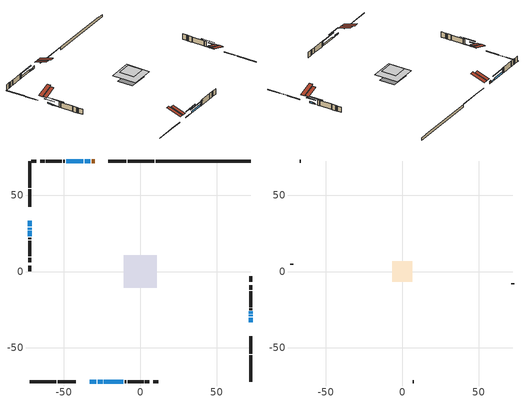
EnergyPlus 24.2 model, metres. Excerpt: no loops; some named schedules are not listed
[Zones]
conditioned space
 floor adiabatic (AdiabaticFloorConstruction): -10.65,-10.65 -10.65,10.65 10.65,10.65 10.65,-10.65 z3.66
 floor foundation (Slab1 construction): -8.83,-6.72 -8.83,6.72 8.83,6.72 8.83,-6.72 z-1.22
 wall outside (RimJoist1 construction): 9.21,72.32 -8.22,72.32 / -72.32,-72.32 -54.89,-72.32 / -72.32,72.32 -72.32,54.89 / 72.32,-72.32 72.32,-54.89 z1.22:1.52
 wall outside (RimJoist2 construction): -9.15,72.32 -20.8,72.32 / -53.96,-72.32 -42.3,-72.32 / -72.32,53.96 -72.32,42.3 / 72.32,-53.96 72.32,-42.3 z1.22:1.52
 wall outside (AdiabaticWallConstruction 1): -29.89,72.32 -31.77,72.32 z1.22:3.25
 wall outside (AdiabaticWallConstruction): 72.32,-33.21 72.32,-30.16 z1.22:2.53; -72.32,33.21 -72.32,29.47 z1.22:2.28; 72.32,-29.23 72.32,-28.46 z1.22:1.88; -32.7,72.32 -36.28,72.32 z1.22:1.99; -33.21,-72.32 -28.71,-72.32 z1.22:1.77; -37.21,72.32 -48.49,72.32 z1.22:3.15; -72.32,28.55 -72.32,27.46 z1.22:1.68; 72.32,-27.54 72.32,-26.16 / -27.78,-72.32 -24.69,-72.32 / -72.32,26.53 -72.32,23.1 z1.22:1.51; -23.77,-72.32 -11.09,-72.32 z1.22:2.77
 wall outside (Wall1 construction): -49.42,72.32 -50.46,72.32 / -10.16,-72.32 -9.12,-72.32 / -72.32,22.17 -72.32,21.13 / 72.32,-25.23 72.32,-24.19 z1.22:6.1
 wall outside (Wall2 construction): -51.39,72.32 -61.72,72.32 / -8.19,-72.32 2.14,-72.32 / -72.32,20.2 -72.32,9.87 / 72.32,-23.26 72.32,-12.93 z1.22:6.1
 wall outside (Wall3 construction): -62.65,72.32 -65.53,72.32 / 3.07,-72.32 5.96,-72.32 / -72.32,8.94 -72.32,6.06 / 72.32,-12 72.32,-9.12 z1.22:6.1
 wall outside (Wall5 construction): -67.98,72.32 -71.39,72.32 / 8.4,-72.32 11.81,-72.32 / -72.32,3.61 -72.32,0.2 / 72.32,-6.67 72.32,-3.26 z1.22:6.1
 wall foundation (FoundationWall1 construction): 10.14,72.32,-1.22 10.14,72.32,1.22 66.1,72.32,1.22 66.1,72.32,0.85 72.32,72.32,0.85 72.32,72.32,-1.22
 window (WindowConstruction): 72.32,-33.21 72.32,-30.16 z1.22:2.52
 window (WindowConstruction 3): -72.32,33.21 -72.32,29.48 z1.22:2.28
 window (WindowConstruction 4): 72.32,-29.23 72.32,-28.46 z1.22:1.88
 window (WindowConstruction 5): -32.7,72.32 -36.28,72.32 z1.22:1.99
 window (WindowConstruction 6): -33.21,-72.32 -28.71,-72.32 z1.22:1.77
 window (WindowConstruction 1): -37.21,72.32 -48.49,72.32 z1.22:3.15
 window (WindowConstruction 7): -72.32,28.55 -72.32,27.46 z1.22:1.68
 window (WindowConstruction 8): 72.32,-27.53 72.32,-26.16 z1.22:1.51
 window (WindowConstruction 9): -27.78,-72.32 -24.69,-72.32 z1.22:1.51
 window (WindowConstruction 10): -72.32,26.53 -72.32,23.1 z1.22:1.51
 window (WindowConstruction 2): -23.77,-72.32 -11.09,-72.32 z1.22:2.77
 door (Door): -29.9,72.32 -31.77,72.32 z1.22:3.25
 ceiling adiabatic (AdiabaticFloorConstruction): 10.65,-10.65 10.65,10.65 -10.65,10.65 -10.65,-10.65 z3.66
 roof outside (Roof2 construction): -28.97,72.32,6.1 -28.97,61.2,9.8 -26.03,61.2,9.8 -26.03,72.32,6.1; -34.14,-72.32,6.1 -34.14,-61.2,9.8 -37.07,-61.2,9.8 -37.07,-72.32,6.1; -72.32,34.14,6.1 -61.2,34.14,9.8 -61.2,37.07,9.8 -72.32,37.07,6.1; 72.32,-34.14,6.1 61.2,-34.14,9.8 61.2,-37.07,9.8 72.32,-37.07,6.1
attic - vented
 floor to conditioned space (Floor1 construction Reversed): -6.57,-6.57 -6.57,6.57 6.57,6.57 6.57,-6.57 z6.1
 wall outside (Wall4 construction): -66.46,72.32 -67.05,72.32 / 6.88,-72.32 7.47,-72.32 / -72.32,5.13 -72.32,4.54 / 72.32,-8.19 72.32,-7.6 z1.22:6.1
 roof outside (Roof1 construction): -25.11,72.32,6.1 -25.11,59.53,10.36 -21.73,59.53,10.36 -21.73,72.32,6.1; -38,-72.32,6.1 -38,-59.53,10.36 -41.38,-59.53,10.36 -41.38,-72.32,6.1; -72.32,38,6.1 -59.53,38,10.36 -59.53,41.38,10.36 -72.32,41.38,6.1; 72.32,-38,6.1 59.53,-38,10.36 59.53,-41.38,10.36 72.32,-41.38,6.1
shading: 72.32,-27.52 72.32,-35.85 72.73,-35.85 72.73,-27.52 z5.16; -72.32,26.84 -72.32,35.85 -72.73,35.85 -72.73,26.84 z4.92; 72.32,-28.26 72.32,-29.43 72.73,-29.43 72.73,-28.26 z2.08; -36.48,72.32 -32.5,72.32 -32.5,72.73 -36.48,72.73 z2.19; -28.51,-72.32 -33.42,-72.32 -33.42,-72.73 -28.51,-72.73 z1.97; -51.13,72.32 -34.57,72.32 -34.57,72.73 -51.13,72.73 z5.79; -72.32,27.26 -72.32,28.75 -72.73,28.75 -72.73,27.26 z1.88; 72.32,-20.78 72.32,-32.91 72.73,-32.91 72.73,-20.78 z6.89; -19.31,-72.32 -33.16,-72.32 -33.16,-72.73 -19.31,-72.73 z6.89; -72.32,17.72 -72.32,31.91 -72.73,31.91 -72.73,17.72 z6.89; -8.45,-72.32 -26.41,-72.32 -26.41,-72.73 -8.45,-72.73 z5.41
[Building]
Building 1: Terrain=Suburbs
[Site:Location]
Vancouver Intl AP_BC: Latitude {deg}=49.19; Longitude {deg}=-123.18; Time Zone {hr}=-8; Elevation {m}=4; Keep Site Location Information=Yes
[Site:GroundTemperature:Shallow]
8.06451, 6.96315, 6.87495, 7.3976, 9.49575, 11.5841, 13.3946, 14.5416, 14.639, 13.7062, 11.9418, 9.91751
[Site:WaterMainsTemperature]
Calculation Method=Schedule; Temperature Schedule=mains temperature schedule
[Material] Roughness=Rough; Thermal Absorptance=0.9
Name | Thickness {m} | Conductivity {W/m-K} | Density {kg/m3} | Specific Heat {J/kg-K} | Solar Absorptance | Visible Absorptance
asphalt or fiberglass shingles | 0.00635 | 0.162714 | 1121.4 | 1465.45 | 0.84 | 0.84
ceiling loosefill ins | 0.0846667 | 0.0480833 | 16.02 | 1046.75 | 0.7 | 0.7
ceiling stud and cavity | 0.1397 | 0.115483 | 65.682 | 1177.47 | 0.7 | 0.7
concrete 4.0 in. | 0.1016 | 1.803125 | 2242.8 | 837.4 | 0.7 | 0.7
concrete 8.0 in. | 0.2032 | 1.803125 | 2242.8 | 837.4 | 0.7 | 0.7
door material | 0.04445 | 0.188738 | 512.64 | 1214.23 | 0.7 | 0.7
exterior vertical ins | 0.0436689 | 0.029427 | 32.04 | 1214.23 | 0.7 | 0.7
floor covering | 0.0127 | 0.0433444 | 54.468 | 1339.84 | 0.6 | 0.6
floor rigid ins; wall rigid ins 1 | 0.512978 | 0.029427 | 32.04 | 1214.23 | 0.7 | 0.7
floor stud and cavity | 0.1397 | 1.75129 | 37.0049 | 1207.88 | 0.7 | 0.7
furniture material conditioned space 1 | 0.1524 | 0.115458 | 640.8 | 1214.23 | 0.6 | 0.6
gypsum board | 0.0127 | 0.160291 | 801 | 837.4 | 0.6 | 0.6
gypsum board 1 | 0.0127 | 0.160291 | 801 | 837.4 | 0.7 | 0.7
osb sheathing 0.5 in. | 0.0127 | 0.115458 | 512.64 | 1214.23 | 0.7 | 0.7
osb sheathing 0.75 in. | 0.01905 | 0.115458 | 512.64 | 1214.23 | 0.7 | 0.7
osb sheathing 2.0 in. | 0.0508 | 0.115458 | 512.64 | 1214.23 | 0.7 | 0.7
rim joist rigid ins; roof rigid ins; wall rigid ins | 0.051816 | 0.029427 | 32.04 | 1214.23 | 0.7 | 0.7
rim joist stud and cavity | 0.0508 | 0.0451784 | 125.044 | 1163.47 | 0.6 | 0.6
rim joist stud and cavity 1 | 0.0508 | 0.0439398 | 125.044 | 1163.47 | 0.6 | 0.6
roof stud and cavity | 0.2032 | 0.20952 | 78.34581 | 1123.46 | 0.7 | 0.7
slab rigid ins | 0.0108865 | 0.029427 | 32.04 | 1214.23 | 0.7 | 0.7
wall stud and cavity | 0.1397 | 0.264467 | 139.0536 | 1170.24 | 0.7 | 0.7
wall stud and cavity 1 | 0.1397 | 0.228645 | 139.0536 | 1170.24 | 0.7 | 0.7
wall stud and cavity 2 | 0.1397 | 0.255936 | 139.0536 | 1170.24 | 0.7 | 0.7
wall stud and cavity 3 | 0.0889 | 6.1454 | 50.32683 | 1063.81 | 0.6 | 0.6
wall stud and cavity 4 | 0.1397 | 0.33504 | 139.0536 | 1170.24 | 0.7 | 0.7
wall stud and cavity 5 | 0.0889 | 0.380278 | 52.3479 | 1209.89 | 0.7 | 0.7
wall stud and cavity 6 | 0.0889 | 0.391764 | 83.0341 | 1211.67 | 0.7 | 0.7
wood siding | 0.0254 | 0.102417 | 544.68 | 1172.36 | 0.4 | 0.4
wood siding 1 | 0.00254 | 0.102417 | 544.68 | 1172.36 | 0.4 | 0.4
wood siding 2; wood siding 3; wood siding 4 | 0.0254 | 0.102417 | 544.68 | 1172.36 | 0.7 | 0.7
[WindowMaterial:SimpleGlazingSystem]
Name | U-Factor {W/m2-K} | Solar Heat Gain Coefficient
WindowMaterial | 3.93542 | 0.7
WindowMaterial 1 | 3.71852 | 0.72
WindowMaterial 2 | 3.83151 | 0.71
WindowMaterial 3 | 4.08475 | 0.69
WindowMaterial 4 | 4.57249 | 0.65
WindowMaterial 5 | 4.391933 | 0.67
WindowMaterial 6 | 4.80756 | 0.63
WindowMaterial 7 | 5.070454 | 0.61
WindowMaterial 8 | 5.97666 | 0.53
[Construction]
AdiabaticFloorConstruction: floor stud and cavity, floor rigid ins, osb sheathing 0.75 in., floor covering
AdiabaticWallConstruction: wood siding 3, wall rigid ins 1, wall stud and cavity 5, gypsum board
AdiabaticWallConstruction 1: wood siding 4, wall rigid ins 1, wall stud and cavity 5, gypsum board
Door: door material
Floor1 construction Reversed: gypsum board, ceiling stud and cavity, ceiling loosefill ins
FoundationWall1 construction: concrete 8.0 in., gypsum board 1
furniture construction conditioned space 1: furniture material conditioned space 1
PartitionWallConstruction: gypsum board, wall stud and cavity 6, gypsum board
RimJoist1 construction: wood siding 2, osb sheathing 2.0 in., rim joist stud and cavity
RimJoist2 construction: wood siding 2, rim joist rigid ins, osb sheathing 2.0 in., rim joist stud and cavity 1
Roof1 construction: asphalt or fiberglass shingles
Roof2 construction: asphalt or fiberglass shingles, roof rigid ins, osb sheathing 0.75 in., roof stud and cavity, gypsum board
Slab1 construction: slab rigid ins, concrete 4.0 in.
Wall1 construction: wood siding, wall rigid ins, osb sheathing 0.5 in., wall stud and cavity, gypsum board
Wall2 construction: wood siding, wall rigid ins, osb sheathing 0.5 in., wall stud and cavity 1, gypsum board
Wall3 construction: wood siding, wall rigid ins, osb sheathing 0.5 in., wall stud and cavity 2, gypsum board
Wall4 construction: wood siding 1, wall stud and cavity 3
Wall5 construction: wood siding, wall rigid ins, osb sheathing 0.5 in., wall stud and cavity 4, gypsum board
WindowConstruction: WindowMaterial
WindowConstruction 1: WindowMaterial 1
WindowConstruction 10; WindowConstruction 8; WindowConstruction 9: WindowMaterial 8
WindowConstruction 2: WindowMaterial 2
WindowConstruction 3: WindowMaterial 3
WindowConstruction 4: WindowMaterial 4
WindowConstruction 5: WindowMaterial 5
WindowConstruction 6: WindowMaterial 6
WindowConstruction 7: WindowMaterial 7
[Zone] Multiplier=1; Part of Total Floor Area=Yes
Name | Volume {m3}
attic - vented | 119.522
conditioned space | 1728
[Space]
Name | Zone | Volume {m3}
attic - vented 1 | attic - vented | 119.522
conditioned space 1 | conditioned space | 1728
[ZoneInfiltration:EffectiveLeakageArea]
infil attic - vented 1: Zone or Space=attic - vented 1; Schedule=Always On Discrete; Effective Air Leakage Area {cm2}=7142.48; Stack Coefficient=0.000635741; Wind Coefficient=1.70357e-05
[ZoneMixing]
whole house fan mix: Zone or Space=attic - vented; Schedule=Always On Continuous; Design Flow Rate Calculation Method=Flow/Zone; Design Flow Rate {m3/s}=0; Source Zone or Space=conditioned space
[SurfaceProperty:ExposedFoundationPerimeter]
Slab1: Exposed Perimeter Calculation Method=TotalExposedPerimeter; Total Exposed Perimeter {m}=62.18
[InternalMass] Zone or ZoneList=conditioned space; Space or SpaceList=conditioned space 1
Name | Construction | Surface Area {m2}
furniture mass conditioned space 1 | furniture construction conditioned space 1 | 276.48
partition wall mass | PartitionWallConstruction | 691.2
[Lights]
interior lighting: Zone or ZoneList or Space or SpaceList=conditioned space 1; Schedule=interior lighting schedule; Design Level Calculation Method=LightingLevel; Lighting Level {W}=343.2; Return Air Fraction=0; Fraction Radiant=0.6; Fraction Visible=0.2; Fraction Replaceable=1
[People]
occupants: Zone or ZoneList or Space or SpaceList=conditioned space 1; Number of People Schedule=occupants schedule; Number of People Calculation Method=People; Number of People=3; Fraction Radiant=0.314171; Sensible Heat Fraction=0.56303; Activity Level Schedule=occupants activity schedule; Carbon Dioxide Generation Rate {m3/s-W}=0; Enable ASHRAE 55 Comfort Warnings=No; Mean Radiant Temperature Calculation Type=EnclosureAveraged
[ElectricEquipment] Zone or ZoneList or Space or SpaceList=conditioned space 1; Design Level Calculation Method=EquipmentLevel
Name | Schedule | Design Level {W} | Fraction Latent | Fraction Radiant | Fraction Lost
clothes dryer | clothes dryer schedule | 140.772 | 0.015 | 0.081 | 0.85
clothes washer | clothes washer schedule | 32.1985 | 0.03 | 0.162 | 0.7
cooking range | cooking range schedule | 215.147 | 0.08 | 0.432 | 0.2
dishwasher | dishwasher schedule | 66.8632 | 0.3 | 0.18 | 0.4
fridge | fridge schedule | 72.9452 | 0 | 0.6 | 0
mech vent house fan | mech vent house fan schedule | 21.2 | 0 | 0 | 1
mech vent house fan cfis | mech vent house fan cfis schedule | 0 | 0 | 0 | 0
misc plug loads | misc plug loads schedule | 494.7 | 0.045 | 0.513 | 0.1
whole house fan | Always On Discrete | 0 | 0 | 0 | 1
[OtherEquipment] Zone or ZoneList or Space or SpaceList=conditioned space 1; Design Level Calculation Method=EquipmentLevel
Name | Fuel Type | Schedule | Design Level {W} | Fraction Latent | Fraction Radiant | Fraction Lost
clothes dryer 1 | Electricity | clothes dryer schedule | 0 | 0.015 | 0.081 | 0.85
cooking range 1 | Electricity | cooking range schedule | 0 | 0.08 | 0.432 | 0.2
general water use latent | None | general water use schedule | 62.594 | 1 | 0 | 0
general water use sensible | None | general water use schedule | -61.6891 | 0 | 0.6 | 0
mech vent house fan latent load | None | Always On Discrete | 0 | 1 | 0 | 0
mech vent house fan sensible load | None | Always On Discrete | 0 | 0 | 0 | 0
water heater energy adjustment1 | NaturalGas | Always On Discrete | 0.01 | 0 | 0 | 1
[ZoneInfiltration:DesignFlowRate] Zone or ZoneList or Space or SpaceList=conditioned space 1; Schedule=Always On Discrete; Design Flow Rate Calculation Method=Flow/Zone; Design Flow Rate {m3/s}=0
infil flow; natural vent flow; whole house fan flow
[Foundation:Kiva]
Foundation Kiva 1: Initial Indoor Air Temperature {C}=21; Wall Height Above Grade {m}=1.21999; Wall Depth Below Slab {m}=0.2032; Custom Block Material Name 1=exterior vertical ins; Custom Block Depth 1 {m}=2.43998; Custom Block X Position 1 {m}=0.2159; Custom Block Z Position 1 {m}=0
[Foundation:Kiva:Settings]
Soil Conductivity {W/m-K}=0.849921; Soil Density {kg/m3}=1842.3; Soil Specific Heat {J/kg-K}=418.7; Ground Solar Absorptivity=0.9; Ground Thermal Absorptivity=0.9; Ground Surface Roughness {m}=0.03; Far-Field Width {m}=40; Deep-Ground Boundary Condition=ZeroFlux; Deep-Ground Depth {m}=40; Minimum Cell Dimension {m}=0.2; Maximum Cell Growth Coefficient=3; Simulation Timestep=Timestep
[Exterior:Lights]
exterior lighting: Schedule=exterior lighting schedule; Design Level {W}=75.6
[Schedule:Constant]
Name | Hourly Value
Always On Continuous; mech vent house fan schedule; mech vent house fan cfis schedule; Always On Discrete | 1
occupants activity schedule | 117.228
fridge schedule | 0
[Schedule:Week:Daily]
interior lighting schedule Week Rule - Jan1-Jan27: interior lighting schedule day, interior lighting schedule day, interior lighting schedule day, interior lighting schedule day, interior lighting schedule day, interior lighting schedule day, interior lighting schedule day, interior lighting schedule default day, interior lighting schedule default day, interior lighting schedule default day, interior lighting schedule default day, interior lighting schedule default day
interior lighting schedule Week Rule - Jan28-Feb3: interior lighting schedule day, interior lighting schedule day, interior lighting schedule day, interior lighting schedule day, interior lighting schedule day 1, interior lighting schedule day 1, interior lighting schedule day 1, interior lighting schedule default day, interior lighting schedule default day, interior lighting schedule default day, interior lighting schedule default day, interior lighting schedule default day
interior lighting schedule Week Rule - Feb4-Feb24: interior lighting schedule day 1, interior lighting schedule day 1, interior lighting schedule day 1, interior lighting schedule day 1, interior lighting schedule day 1, interior lighting schedule day 1, interior lighting schedule day 1, interior lighting schedule default day, interior lighting schedule default day, interior lighting schedule default day, interior lighting schedule default day, interior lighting schedule default day
interior lighting schedule Week Rule - Feb25-Mar3: interior lighting schedule day 1, interior lighting schedule day 1, interior lighting schedule day 1, interior lighting schedule day 1, interior lighting schedule day 2, interior lighting schedule day 2, interior lighting schedule day 2, interior lighting schedule default day, interior lighting schedule default day, interior lighting schedule default day, interior lighting schedule default day, interior lighting schedule default day
interior lighting schedule Week Rule - Mar4-Mar31: interior lighting schedule day 2, interior lighting schedule day 2, interior lighting schedule day 2, interior lighting schedule day 2, interior lighting schedule day 2, interior lighting schedule day 2, interior lighting schedule day 2, interior lighting schedule default day, interior lighting schedule default day, interior lighting schedule default day, interior lighting schedule default day, interior lighting schedule default day
interior lighting schedule Week Rule - Apr1-Apr28: interior lighting schedule day 3, interior lighting schedule day 3, interior lighting schedule day 3, interior lighting schedule day 3, interior lighting schedule day 3, interior lighting schedule day 3, interior lighting schedule day 3, interior lighting schedule default day, interior lighting schedule default day, interior lighting schedule default day, interior lighting schedule default day, interior lighting schedule default day
interior lighting schedule Week Rule - Apr29-May5: interior lighting schedule day 3, interior lighting schedule day 3, interior lighting schedule day 4, interior lighting schedule day 4, interior lighting schedule day 4, interior lighting schedule day 4, interior lighting schedule day 4, interior lighting schedule default day, interior lighting schedule default day, interior lighting schedule default day, interior lighting schedule default day, interior lighting schedule default day
interior lighting schedule Week Rule - May6-May26: interior lighting schedule day 4, interior lighting schedule day 4, interior lighting schedule day 4, interior lighting schedule day 4, interior lighting schedule day 4, interior lighting schedule day 4, interior lighting schedule day 4, interior lighting schedule default day, interior lighting schedule default day, interior lighting schedule default day, interior lighting schedule default day, interior lighting schedule default day
interior lighting schedule Week Rule - May27-Jun2: interior lighting schedule day 4, interior lighting schedule day 4, interior lighting schedule day 4, interior lighting schedule day 4, interior lighting schedule day 4, interior lighting schedule day 5, interior lighting schedule day 5, interior lighting schedule default day, interior lighting schedule default day, interior lighting schedule default day, interior lighting schedule default day, interior lighting schedule default day
interior lighting schedule Week Rule - Jun3-Jun30: interior lighting schedule day 5, interior lighting schedule day 5, interior lighting schedule day 5, interior lighting schedule day 5, interior lighting schedule day 5, interior lighting schedule day 5, interior lighting schedule day 5, interior lighting schedule default day, interior lighting schedule default day, interior lighting schedule default day, interior lighting schedule default day, interior lighting schedule default day
interior lighting schedule Week Rule - Jul1-Jul28: interior lighting schedule day 6, interior lighting schedule day 6, interior lighting schedule day 6, interior lighting schedule day 6, interior lighting schedule day 6, interior lighting schedule day 6, interior lighting schedule day 6, interior lighting schedule default day, interior lighting schedule default day, interior lighting schedule default day, interior lighting schedule default day, interior lighting schedule default day
interior lighting schedule Week Rule - Jul29-Aug4: interior lighting schedule day 6, interior lighting schedule day 6, interior lighting schedule day 6, interior lighting schedule day 7, interior lighting schedule day 7, interior lighting schedule day 7, interior lighting schedule day 7, interior lighting schedule default day, interior lighting schedule default day, interior lighting schedule default day, interior lighting schedule default day, interior lighting schedule default day
interior lighting schedule Week Rule - Aug5-Aug25: interior lighting schedule day 7, interior lighting schedule day 7, interior lighting schedule day 7, interior lighting schedule day 7, interior lighting schedule day 7, interior lighting schedule day 7, interior lighting schedule day 7, interior lighting schedule default day, interior lighting schedule default day, interior lighting schedule default day, interior lighting schedule default day, interior lighting schedule default day
interior lighting schedule Week Rule - Aug26-Sep1: interior lighting schedule day 7, interior lighting schedule day 7, interior lighting schedule day 7, interior lighting schedule day 7, interior lighting schedule day 7, interior lighting schedule day 7, interior lighting schedule day 8, interior lighting schedule default day, interior lighting schedule default day, interior lighting schedule default day, interior lighting schedule default day, interior lighting schedule default day
interior lighting schedule Week Rule - Sep2-Sep29: interior lighting schedule day 8, interior lighting schedule day 8, interior lighting schedule day 8, interior lighting schedule day 8, interior lighting schedule day 8, interior lighting schedule day 8, interior lighting schedule day 8, interior lighting schedule default day, interior lighting schedule default day, interior lighting schedule default day, interior lighting schedule default day, interior lighting schedule default day
interior lighting schedule Week Rule - Sep30-Oct6: interior lighting schedule day 8, interior lighting schedule day 9, interior lighting schedule day 9, interior lighting schedule day 9, interior lighting schedule day 9, interior lighting schedule day 9, interior lighting schedule day 9, interior lighting schedule default day, interior lighting schedule default day, interior lighting schedule default day, interior lighting schedule default day, interior lighting schedule default day
interior lighting schedule Week Rule - Oct7-Oct27: interior lighting schedule day 9, interior lighting schedule day 9, interior lighting schedule day 9, interior lighting schedule day 9, interior lighting schedule day 9, interior lighting schedule day 9, interior lighting schedule day 9, interior lighting schedule default day, interior lighting schedule default day, interior lighting schedule default day, interior lighting schedule default day, interior lighting schedule default day
interior lighting schedule Week Rule - Oct28-Nov3: interior lighting schedule day 9, interior lighting schedule day 9, interior lighting schedule day 9, interior lighting schedule day 9, interior lighting schedule day 10, interior lighting schedule day 10, interior lighting schedule day 10, interior lighting schedule default day, interior lighting schedule default day, interior lighting schedule default day, interior lighting schedule default day, interior lighting schedule default day
interior lighting schedule Week Rule - Nov4-Nov24: interior lighting schedule day 10, interior lighting schedule day 10, interior lighting schedule day 10, interior lighting schedule day 10, interior lighting schedule day 10, interior lighting schedule day 10, interior lighting schedule day 10, interior lighting schedule default day, interior lighting schedule default day, interior lighting schedule default day, interior lighting schedule default day, interior lighting schedule default day
interior lighting schedule Week Rule - Nov25-Dec1: interior lighting schedule day 10, interior lighting schedule day 10, interior lighting schedule day 10, interior lighting schedule day 10, interior lighting schedule day 10, interior lighting schedule day 10, interior lighting schedule day 11, interior lighting schedule default day, interior lighting schedule default day, interior lighting schedule default day, interior lighting schedule default day, interior lighting schedule default day
interior lighting schedule Week Rule - Dec2-Dec31: interior lighting schedule day 11, interior lighting schedule day 11, interior lighting schedule day 11, interior lighting schedule day 11, interior lighting schedule day 11, interior lighting schedule day 11, interior lighting schedule day 11, interior lighting schedule default day, interior lighting schedule default day, interior lighting schedule default day, interior lighting schedule default day, interior lighting schedule default day
occupants schedule Week Rule - Jan1-Dec31: occupants schedule day, occupants schedule day, occupants schedule day, occupants schedule day, occupants schedule day, occupants schedule day, occupants schedule day, occupants schedule default day, occupants schedule default day, occupants schedule default day, occupants schedule default day, occupants schedule default day
clothes dryer schedule Week Rule - Jan1-Dec31: clothes dryer schedule day, clothes dryer schedule day, clothes dryer schedule day, clothes dryer schedule day, clothes dryer schedule day, clothes dryer schedule day, clothes dryer schedule day, clothes dryer schedule default day, clothes dryer schedule default day, clothes dryer schedule default day, clothes dryer schedule default day, clothes dryer schedule default day
clothes washer schedule Week Rule - Jan1-Dec31: clothes washer schedule day, clothes washer schedule day, clothes washer schedule day, clothes washer schedule day, clothes washer schedule day, clothes washer schedule day, clothes washer schedule day, clothes washer schedule default day, clothes washer schedule default day, clothes washer schedule default day, clothes washer schedule default day, clothes washer schedule default day
cooking range schedule Week Rule - Jan1-Dec31: cooking range schedule day, cooking range schedule day, cooking range schedule day, cooking range schedule day, cooking range schedule day, cooking range schedule day, cooking range schedule day, cooking range schedule default day, cooking range schedule default day, cooking range schedule default day, cooking range schedule default day, cooking range schedule default day
dishwasher schedule Week Rule - Jan1-Dec31: dishwasher schedule day, dishwasher schedule day, dishwasher schedule day, dishwasher schedule day, dishwasher schedule day, dishwasher schedule day, dishwasher schedule day, dishwasher schedule default day, dishwasher schedule default day, dishwasher schedule default day, dishwasher schedule default day, dishwasher schedule default day
misc plug loads schedule Week Rule - Jan1-Dec31: misc plug loads schedule day, misc plug loads schedule day, misc plug loads schedule day, misc plug loads schedule day, misc plug loads schedule day, misc plug loads schedule day, misc plug loads schedule day, misc plug loads schedule default day, misc plug loads schedule default day, misc plug loads schedule default day, misc plug loads schedule default day, misc plug loads schedule default day
general water use schedule Week Rule - Jan1-Dec31: general water use schedule day, general water use schedule day, general water use schedule day, general water use schedule day, general water use schedule day, general water use schedule day, general water use schedule day, general water use schedule default day, general water use schedule default day, general water use schedule default day, general water use schedule default day, general water use schedule default day
exterior lighting schedule Week Rule - Jan1-Jan27: exterior lighting schedule day, exterior lighting schedule day, exterior lighting schedule day, exterior lighting schedule day, exterior lighting schedule day, exterior lighting schedule day, exterior lighting schedule day, exterior lighting schedule default day, exterior lighting schedule default day, exterior lighting schedule default day, exterior lighting schedule default day, exterior lighting schedule default day
exterior lighting schedule Week Rule - Jan28-Feb3: exterior lighting schedule day, exterior lighting schedule day, exterior lighting schedule day, exterior lighting schedule day, exterior lighting schedule day 1, exterior lighting schedule day 1, exterior lighting schedule day 1, exterior lighting schedule default day, exterior lighting schedule default day, exterior lighting schedule default day, exterior lighting schedule default day, exterior lighting schedule default day
exterior lighting schedule Week Rule - Feb4-Feb24: exterior lighting schedule day 1, exterior lighting schedule day 1, exterior lighting schedule day 1, exterior lighting schedule day 1, exterior lighting schedule day 1, exterior lighting schedule day 1, exterior lighting schedule day 1, exterior lighting schedule default day, exterior lighting schedule default day, exterior lighting schedule default day, exterior lighting schedule default day, exterior lighting schedule default day
exterior lighting schedule Week Rule - Feb25-Mar3: exterior lighting schedule day 1, exterior lighting schedule day 1, exterior lighting schedule day 1, exterior lighting schedule day 1, exterior lighting schedule day 2, exterior lighting schedule day 2, exterior lighting schedule day 2, exterior lighting schedule default day, exterior lighting schedule default day, exterior lighting schedule default day, exterior lighting schedule default day, exterior lighting schedule default day
exterior lighting schedule Week Rule - Mar4-Mar31: exterior lighting schedule day 2, exterior lighting schedule day 2, exterior lighting schedule day 2, exterior lighting schedule day 2, exterior lighting schedule day 2, exterior lighting schedule day 2, exterior lighting schedule day 2, exterior lighting schedule default day, exterior lighting schedule default day, exterior lighting schedule default day, exterior lighting schedule default day, exterior lighting schedule default day
exterior lighting schedule Week Rule - Apr1-Apr28: exterior lighting schedule day 3, exterior lighting schedule day 3, exterior lighting schedule day 3, exterior lighting schedule day 3, exterior lighting schedule day 3, exterior lighting schedule day 3, exterior lighting schedule day 3, exterior lighting schedule default day, exterior lighting schedule default day, exterior lighting schedule default day, exterior lighting schedule default day, exterior lighting schedule default day
exterior lighting schedule Week Rule - Apr29-May5: exterior lighting schedule day 3, exterior lighting schedule day 3, exterior lighting schedule day 4, exterior lighting schedule day 4, exterior lighting schedule day 4, exterior lighting schedule day 4, exterior lighting schedule day 4, exterior lighting schedule default day, exterior lighting schedule default day, exterior lighting schedule default day, exterior lighting schedule default day, exterior lighting schedule default day
exterior lighting schedule Week Rule - May6-May26: exterior lighting schedule day 4, exterior lighting schedule day 4, exterior lighting schedule day 4, exterior lighting schedule day 4, exterior lighting schedule day 4, exterior lighting schedule day 4, exterior lighting schedule day 4, exterior lighting schedule default day, exterior lighting schedule default day, exterior lighting schedule default day, exterior lighting schedule default day, exterior lighting schedule default day
exterior lighting schedule Week Rule - May27-Jun2: exterior lighting schedule day 4, exterior lighting schedule day 4, exterior lighting schedule day 4, exterior lighting schedule day 4, exterior lighting schedule day 4, exterior lighting schedule day 5, exterior lighting schedule day 5, exterior lighting schedule default day, exterior lighting schedule default day, exterior lighting schedule default day, exterior lighting schedule default day, exterior lighting schedule default day
exterior lighting schedule Week Rule - Jun3-Jun30: exterior lighting schedule day 5, exterior lighting schedule day 5, exterior lighting schedule day 5, exterior lighting schedule day 5, exterior lighting schedule day 5, exterior lighting schedule day 5, exterior lighting schedule day 5, exterior lighting schedule default day, exterior lighting schedule default day, exterior lighting schedule default day, exterior lighting schedule default day, exterior lighting schedule default day
exterior lighting schedule Week Rule - Jul1-Jul28: exterior lighting schedule day 6, exterior lighting schedule day 6, exterior lighting schedule day 6, exterior lighting schedule day 6, exterior lighting schedule day 6, exterior lighting schedule day 6, exterior lighting schedule day 6, exterior lighting schedule default day, exterior lighting schedule default day, exterior lighting schedule default day, exterior lighting schedule default day, exterior lighting schedule default day
exterior lighting schedule Week Rule - Jul29-Aug4: exterior lighting schedule day 6, exterior lighting schedule day 6, exterior lighting schedule day 6, exterior lighting schedule day 7, exterior lighting schedule day 7, exterior lighting schedule day 7, exterior lighting schedule day 7, exterior lighting schedule default day, exterior lighting schedule default day, exterior lighting schedule default day, exterior lighting schedule default day, exterior lighting schedule default day
exterior lighting schedule Week Rule - Aug5-Aug25: exterior lighting schedule day 7, exterior lighting schedule day 7, exterior lighting schedule day 7, exterior lighting schedule day 7, exterior lighting schedule day 7, exterior lighting schedule day 7, exterior lighting schedule day 7, exterior lighting schedule default day, exterior lighting schedule default day, exterior lighting schedule default day, exterior lighting schedule default day, exterior lighting schedule default day
exterior lighting schedule Week Rule - Aug26-Sep1: exterior lighting schedule day 7, exterior lighting schedule day 7, exterior lighting schedule day 7, exterior lighting schedule day 7, exterior lighting schedule day 7, exterior lighting schedule day 7, exterior lighting schedule day 8, exterior lighting schedule default day, exterior lighting schedule default day, exterior lighting schedule default day, exterior lighting schedule default day, exterior lighting schedule default day
exterior lighting schedule Week Rule - Sep2-Sep29: exterior lighting schedule day 8, exterior lighting schedule day 8, exterior lighting schedule day 8, exterior lighting schedule day 8, exterior lighting schedule day 8, exterior lighting schedule day 8, exterior lighting schedule day 8, exterior lighting schedule default day, exterior lighting schedule default day, exterior lighting schedule default day, exterior lighting schedule default day, exterior lighting schedule default day
exterior lighting schedule Week Rule - Sep30-Oct6: exterior lighting schedule day 8, exterior lighting schedule day 9, exterior lighting schedule day 9, exterior lighting schedule day 9, exterior lighting schedule day 9, exterior lighting schedule day 9, exterior lighting schedule day 9, exterior lighting schedule default day, exterior lighting schedule default day, exterior lighting schedule default day, exterior lighting schedule default day, exterior lighting schedule default day
exterior lighting schedule Week Rule - Oct7-Oct27: exterior lighting schedule day 9, exterior lighting schedule day 9, exterior lighting schedule day 9, exterior lighting schedule day 9, exterior lighting schedule day 9, exterior lighting schedule day 9, exterior lighting schedule day 9, exterior lighting schedule default day, exterior lighting schedule default day, exterior lighting schedule default day, exterior lighting schedule default day, exterior lighting schedule default day
exterior lighting schedule Week Rule - Oct28-Nov3: exterior lighting schedule day 9, exterior lighting schedule day 9, exterior lighting schedule day 9, exterior lighting schedule day 9, exterior lighting schedule day 10, exterior lighting schedule day 10, exterior lighting schedule day 10, exterior lighting schedule default day, exterior lighting schedule default day, exterior lighting schedule default day, exterior lighting schedule default day, exterior lighting schedule default day
[Schedule:Year]
interior lighting schedule: interior lighting schedule Week Rule - Jan1-Jan27, 1, 1, 1, 27, interior lighting schedule Week Rule - Jan28-Feb3, 1, 28, 2, 3, interior lighting schedule Week Rule - Feb4-Feb24, 2, 4, 2, 24, interior lighting schedule Week Rule - Feb25-Mar3, 2, 25, 3, 3, interior lighting schedule Week Rule - Mar4-Mar31, 3, 4, 3, 31, interior lighting schedule Week Rule - Apr1-Apr28, 4, 1, 4, 28, interior lighting schedule Week Rule - Apr29-May5, 4, 29, 5, 5, interior lighting schedule Week Rule - May6-May26, 5, 6, 5, 26, interior lighting schedule Week Rule - May27-Jun2, 5, 27, 6, 2, interior lighting schedule Week Rule - Jun3-Jun30, 6, 3, 6, 30, interior lighting schedule Week Rule - Jul1-Jul28, 7, 1, 7, 28, interior lighting schedule Week Rule - Jul29-Aug4, 7, 29, 8, 4, interior lighting schedule Week Rule - Aug5-Aug25, 8, 5, 8, 25, interior lighting schedule Week Rule - Aug26-Sep1, 8, 26, 9, 1, interior lighting schedule Week Rule - Sep2-Sep29, 9, 2, 9, 29, interior lighting schedule Week Rule - Sep30-Oct6, 9, 30, 10, 6, interior lighting schedule Week Rule - Oct7-Oct27, 10, 7, 10, 27, interior lighting schedule Week Rule - Oct28-Nov3, 10, 28, 11, 3, interior lighting schedule Week Rule - Nov4-Nov24, 11, 4, 11, 24, interior lighting schedule Week Rule - Nov25-Dec1, 11, 25, 12, 1, interior lighting schedule Week Rule - Dec2-Dec31, 12, 2, 12, 31
occupants schedule: occupants schedule Week Rule - Jan1-Dec31, 1, 1, 12, 31
clothes dryer schedule: clothes dryer schedule Week Rule - Jan1-Dec31, 1, 1, 12, 31
clothes washer schedule: clothes washer schedule Week Rule - Jan1-Dec31, 1, 1, 12, 31
cooking range schedule: cooking range schedule Week Rule - Jan1-Dec31, 1, 1, 12, 31
dishwasher schedule: dishwasher schedule Week Rule - Jan1-Dec31, 1, 1, 12, 31
misc plug loads schedule: misc plug loads schedule Week Rule - Jan1-Dec31, 1, 1, 12, 31
general water use schedule: general water use schedule Week Rule - Jan1-Dec31, 1, 1, 12, 31
exterior lighting schedule: exterior lighting schedule Week Rule - Jan1-Jan27, 1, 1, 1, 27, exterior lighting schedule Week Rule - Jan28-Feb3, 1, 28, 2, 3, exterior lighting schedule Week Rule - Feb4-Feb24, 2, 4, 2, 24, exterior lighting schedule Week Rule - Feb25-Mar3, 2, 25, 3, 3, exterior lighting schedule Week Rule - Mar4-Mar31, 3, 4, 3, 31, exterior lighting schedule Week Rule - Apr1-Apr28, 4, 1, 4, 28, exterior lighting schedule Week Rule - Apr29-May5, 4, 29, 5, 5, exterior lighting schedule Week Rule - May6-May26, 5, 6, 5, 26, exterior lighting schedule Week Rule - May27-Jun2, 5, 27, 6, 2, exterior lighting schedule Week Rule - Jun3-Jun30, 6, 3, 6, 30, exterior lighting schedule Week Rule - Jul1-Jul28, 7, 1, 7, 28, exterior lighting schedule Week Rule - Jul29-Aug4, 7, 29, 8, 4, exterior lighting schedule Week Rule - Aug5-Aug25, 8, 5, 8, 25, exterior lighting schedule Week Rule - Aug26-Sep1, 8, 26, 9, 1, exterior lighting schedule Week Rule - Sep2-Sep29, 9, 2, 9, 29, exterior lighting schedule Week Rule - Sep30-Oct6, 9, 30, 10, 6, exterior lighting schedule Week Rule - Oct7-Oct27, 10, 7, 10, 27, exterior lighting schedule Week Rule - Oct28-Nov3, 10, 28, 11, 3, exterior lighting schedule Week Rule - Nov4-Nov24, 11, 4, 11, 24, exterior lighting schedule Week Rule - Nov25-Dec1, 11, 25, 12, 1, exterior lighting schedule Week Rule - Dec2-Dec31, 12, 2, 12, 31
[Schedule:Compact]
mains temperature schedule: Through: 01/01, For: AllDays, Until: 24:00, 11.375, Through: 01/02, For: AllDays, Until: 24:00, 11.3367, Through: 01/03, For: AllDays, Until: 24:00, 11.2994, Through: 01/04, For: AllDays, Until: 24:00, 11.2628, Through: 01/05, For: AllDays, Until: 24:00, 11.2267, Through: 01/06, For: AllDays, Until: 24:00, 11.1917, Through: 01/07, For: AllDays, Until: 24:00, 11.1578, Through: 01/08, For: AllDays, Until: 24:00, 11.1244, Through: 01/09, For: AllDays, Until: 24:00, 11.0917, Through: 01/10, For: AllDays, Until: 24:00, 11.06, Through: 01/11, For: AllDays, Until: 24:00, 11.0289, Through: 01/12, For: AllDays, Until: 24:00, 10.9989, Through: 01/13, For: AllDays, Until: 24:00, 10.97, Through: 01/14, For: AllDays, Until: 24:00, 10.9417, Through: 01/15, For: AllDays, Until: 24:00, 10.9139, Through: 01/16, For: AllDays, Until: 24:00, 10.8878, Through: 01/17, For: AllDays, Until: 24:00, 10.8622, Through: 01/18, For: AllDays, Until: 24:00, 10.8372, Through: 01/19, For: AllDays, Until: 24:00, 10.8133, Through: 01/20, For: AllDays, Until: 24:00, 10.7906, Through: 01/21, For: AllDays, Until: 24:00, 10.7683, Through: 01/22, For: AllDays, Until: 24:00, 10.7478, Through: 01/23, For: AllDays, Until: 24:00, 10.7272, Through: 01/24, For: AllDays, Until: 24:00, 10.7083, Through: 01/25, For: AllDays, Until: 24:00, 10.69, Through: 01/26, For: AllDays, Until: 24:00, 10.6728, Through: 01/27, For: AllDays, Until: 24:00, 10.6567, Through: 01/28, For: AllDays, Until: 24:00, 10.6411, Through: 01/29, For: AllDays, Until: 24:00, 10.6267, Through: 01/30, For: AllDays, Until: 24:00, 10.6133, Through: 01/31, For: AllDays, Until: 24:00, 10.6011, Through: 02/01, For: AllDays, Until: 24:00, 10.59, Through: 02/02, For: AllDays, Until: 24:00, 10.5794, Through: 02/03, For: AllDays, Until: 24:00, 10.57, Through: 02/04, For: AllDays, Until: 24:00, 10.5617, Through: 02/05, For: AllDays, Until: 24:00, 10.5539, Through: 02/06, For: AllDays, Until: 24:00, 10.5478, Through: 02/07, For: AllDays, Until: 24:00, 10.5422, Through: 02/08, For: AllDays, Until: 24:00, 10.5378, Through: 02/09, For: AllDays, Until: 24:00, 10.5339, Through: 02/10, For: AllDays, Until: 24:00, 10.5317, Through: 02/11, For: AllDays, Until: 24:00, 10.53, Through: 02/12, For: AllDays, Until: 24:00, 10.53, Through: 02/13, For: AllDays, Until: 24:00, 10.5306, Through: 02/14, For: AllDays, Until: 24:00, 10.5317, Through: 02/15, For: AllDays, Until: 24:00, 10.5344, Through: 02/16, For: AllDays, Until: 24:00, 10.5378, Through: 02/17, For: AllDays, Until: 24:00, 10.5428, Through: 02/18, For: AllDays, Until: 24:00, 10.5483, Through: 02/19, For: AllDays, Until: 24:00, 10.5544, Through: 02/20, For: AllDays, Until: 24:00, 10.5622, Through: 02/21, For: AllDays, Until: 24:00, 10.5706, Through: 02/22, For: AllDays, Until: 24:00, 10.5806, Through: 02/23, For: AllDays, Until: 24:00, 10.5911, Through: 02/24, For: AllDays, Until: 24:00, 10.6022, Through: 02/25, For: AllDays, Until: 24:00, 10.615, Through: 02/26, For: AllDays, Until: 24:00, 10.6283, Through: 02/27, For: AllDays, Until: 24:00, 10.6428, Through: 02/28, For: AllDays, Until: 24:00, 10.6583, Through: 03/01, For: AllDays, Until: 24:00, 10.6744, Through: 03/02, For: AllDays, Until: 24:00, 10.6917, Through: 03/03, For: AllDays, Until: 24:00, 10.71, Through: 03/04, For: AllDays, Until: 24:00, 10.7294, Through: 03/05, For: AllDays, Until: 24:00, 10.7494, Through: 03/06, For: AllDays, Until: 24:00, 10.7706, Through: 03/07, For: AllDays, Until: 24:00, 10.7928, Through: 03/08, For: AllDays, Until: 24:00, 10.8161, Through: 03/09, For: AllDays, Until: 24:00, 10.84, Through: 03/10, For: AllDays, Until: 24:00, 10.8644, Through: 03/11, For: AllDays, Until: 24:00, 10.8906, Through: 03/12, For: AllDays, Until: 24:00, 10.9167, Through: 03/13, For: AllDays, Until: 24:00, 10.9444, Through: 03/14, For: AllDays, Until: 24:00, 10.9728, Through: 03/15, For: AllDays, Until: 24:00, 11.0022, Through: 03/16, For: AllDays, Until: 24:00, 11.0322, Through: 03/17, For: AllDays, Until: 24:00, 11.0633, Through: 03/18, For: AllDays, Until: 24:00, 11.095, Through: 03/19, For: AllDays, Until: 24:00, 11.1278, Through: 03/20, For: AllDays, Until: 24:00, 11.1611, Through: 03/21, For: AllDays, Until: 24:00, 11.1956, Through: 03/22, For: AllDays, Until: 24:00, 11.2306, Through: 03/23, For: AllDays, Until: 24:00, 11.2667, Through: 03/24, For: AllDays, Until: 24:00, 11.3033, Through: 03/25, For: AllDays, Until: 24:00, 11.3406, Through: 03/26, For: AllDays, Until: 24:00, 11.3789, Through: 03/27, For: AllDays, Until: 24:00, 11.4178, Through: 03/28, For: AllDays, Until: 24:00, 11.4572, Through: 03/29, For: AllDays, Until: 24:00, 11.4978, Through: 03/30, For: AllDays, Until: 24:00, 11.5389, Through: 03/31, For: AllDays, Until: 24:00, 11.5811, Through: 04/01, For: AllDays, Until: 24:00, 11.6233, Through: 04/02, For: AllDays, Until: 24:00, 11.6667, Through: 04/03, For: AllDays, Until: 24:00, 11.7106, Through: 04/04, For: AllDays, Until: 24:00, 11.755, Through: 04/05, For: AllDays, Until: 24:00, 11.8006, Through: 04/06, For: AllDays, Until: 24:00, 11.8461, Through: 04/07, For: AllDays, Until: 24:00, 11.8928, Through: 04/08, For: AllDays, Until: 24:00, 11.9394, Through: 04/09, For: AllDays, Until: 24:00, 11.9872, Through: 04/10, For: AllDays, Until: 24:00, 12.0356, Through: 04/11, For: AllDays, Until: 24:00, 12.0844, Through: 04/12, For: AllDays, Until: 24:00, 12.1333, Through: 04/13, For: AllDays, Until: 24:00, 12.1833, Through: 04/14, For: AllDays, Until: 24:00, 12.2339, Through: 04/15, For: AllDays, Until: 24:00, 12.2844, Through: 04/16, For: AllDays, Until: 24:00, 12.3361, Through: 04/17, For: AllDays, Until: 24:00, 12.3878, Through: 04/18, For: AllDays, Until: 24:00, 12.44, Through: 04/19, For: AllDays, Until: 24:00, 12.4928, Through: 04/20, For: AllDays, Until: 24:00, 12.5456, Through: 04/21, For: AllDays, Until: 24:00, 12.5994, Through: 04/22, For: AllDays, Until: 24:00, 12.6533, Through: 04/23, For: AllDays, Until: 24:00, 12.7072, Through: 04/24, For: AllDays, Until: 24:00, 12.7622, Through: 04/25, For: AllDays, Until: 24:00, 12.8172, Through: 04/26, For: AllDays, Until: 24:00, 12.8722, Through: 04/27, For: AllDays, Until: 24:00, 12.9278, Through: 04/28, For: AllDays, Until: 24:00, 12.9839, Through: 04/29, For: AllDays, Until: 24:00, 13.04, Through: 04/30, For: AllDays, Until: 24:00, 13.0961, Through: 05/01, For: AllDays, Until: 24:00, 13.1533, Through: 05/02, For: AllDays, Until: 24:00, 13.21, Through: 05/03, For: AllDays, Until: 24:00, 13.2672, Through: 05/04, For: AllDays, Until: 24:00, 13.3244, Through: 05/05, For: AllDays, Until: 24:00, 13.3817, Through: 05/06, For: AllDays, Until: 24:00, 13.4394, Through: 05/07, For: AllDays, Until: 24:00, 13.4972, Through: 05/08, For: AllDays, Until: 24:00, 13.555, Through: 05/09, For: AllDays, Until: 24:00, 13.6133, Through: 05/10, For: AllDays, Until: 24:00, 13.6711, Through: 05/11, For: AllDays, Until: 24:00, 13.7294, Through: 05/12, For: AllDays, Until: 24:00, 13.7878, Through: 05/13, For: AllDays, Until: 24:00, 13.8461, Through: 05/14, For: AllDays, Until: 24:00, 13.9044, Through: 05/15, For: AllDays, Until: 24:00, 13.9628, Through: 05/16, For: AllDays, Until: 24:00, 14.0211, Through: 05/17, For: AllDays, Until: 24:00, 14.0789, Through: 05/18, For: AllDays, Until: 24:00, 14.1372, Through: 05/19, For: AllDays, Until: 24:00, 14.1956, Through: 05/20, For: AllDays, Until: 24:00, 14.2533, Through: 05/21, For: AllDays, Until: 24:00, 14.3117, Through: 05/22, For: AllDays, Until: 24:00, 14.3694, Through: 05/23, For: AllDays, Until: 24:00, 14.4272, Through: 05/24, For: AllDays, Until: 24:00, 14.4844, Through: 05/25, For: AllDays, Until: 24:00, 14.5422, Through: 05/26, For: AllDays, Until: 24:00, 14.5994, Through: 05/27, For: AllDays, Until: 24:00, 14.6561, Through: 05/28, For: AllDays, Until: 24:00, 14.7128, Through: 05/29, For: AllDays, Until: 24:00, 14.7694, Through: 05/30, For: AllDays, Until: 24:00, 14.8261, Through: 05/31, For: AllDays, Until: 24:00, 14.8817, Through: 06/01, For: AllDays, Until: 24:00, 14.9378, Through: 06/02, For: AllDays, Until: 24:00, 14.9933, Through: 06/03, For: AllDays, Until: 24:00, 15.0483, Through: 06/04, For: AllDays, Until: 24:00, 15.1028, Through: 06/05, For: AllDays, Until: 24:00, 15.1572, Through: 06/06, For: AllDays, Until: 24:00, 15.2117, Through: 06/07, For: AllDays, Until: 24:00, 15.265, Through: 06/08, For: AllDays, Until: 24:00, 15.3183, Through: 06/09, For: AllDays, Until: 24:00, 15.3711, Through: 06/10, For: AllDays, Until: 24:00, 15.4239, Through: 06/11, For: AllDays, Until: 24:00, 15.4756, Through: 06/12, For: AllDays, Until: 24:00, 15.5272, Through: 06/13, For: AllDays, Until: 24:00, 15.5783, Through: 06/14, For: AllDays, Until: 24:00, 15.6289, Through: 06/15, For: AllDays, Until: 24:00, 15.6789, Through: 06/16, For: AllDays, Until: 24:00, 15.7283, Through: 06/17, For: AllDays, Until: 24:00, 15.7772, Through: 06/18, For: AllDays, Until: 24:00, 15.8261, Through: 06/19, For: AllDays, Until: 24:00, 15.8739, Through: 06/20, For: AllDays, Until: 24:00, 15.9211, Through: 06/21, For: AllDays, Until: 24:00, 15.9678, Through: 06/22, For: AllDays, Until: 24:00, 16.0139, Through: 06/23, For: AllDays, Until: 24:00, 16.0594, Through: 06/24, For: AllDays, Until: 24:00, 16.1044, Through: 06/25, For: AllDays, Until: 24:00, 16.1483, Through: 06/26, For: AllDays, Until: 24:00, 16.1922, Through: 06/27, For: AllDays, Until: 24:00, 16.235, Through: 06/28, For: AllDays, Until: 24:00, 16.2772, Through: 06/29, For: AllDays, Until: 24:00, 16.3183, Through: 06/30, For: AllDays, Until: 24:00, 16.3594, Through: 07/01, For: AllDays, Until: 24:00, 16.3994, Through: 07/02, For: AllDays, Until: 24:00, 16.4389, Through: 07/03, For: AllDays, Until: 24:00, 16.4772, Through: 07/04, For: AllDays, Until: 24:00, 16.515, Through: 07/05, For: AllDays, Until: 24:00, 16.5522, Through: 07/06, For: AllDays, Until: 24:00, 16.5883, Through: 07/07, For: AllDays, Until: 24:00, 16.6239, Through: 07/08, For: AllDays, Until: 24:00, 16.6583, Through: 07/09, For: AllDays, Until: 24:00, 16.6922, Through: 07/10, For: AllDays, Until: 24:00, 16.7256, Through: 07/11, For: AllDays, Until: 24:00, 16.7578, Through: 07/12, For: AllDays, Until: 24:00, 16.7889, Through: 07/13, For: AllDays, Until: 24:00, 16.8194, Through: 07/14, For: AllDays, Until: 24:00, 16.8489, Through: 07/15, For: AllDays, Until: 24:00, 16.8778, Through: 07/16, For: AllDays, Until: 24:00, 16.9056, Through: 07/17, For: AllDays, Until: 24:00, 16.9328, Through: 07/18, For: AllDays, Until: 24:00, 16.9589, Through: 07/19, For: AllDays, Until: 24:00, 16.9839, Through: 07/20, For: AllDays, Until: 24:00, 17.0083, Through: 07/21, For: AllDays, Until: 24:00, 17.0317, Through: 07/22, For: AllDays, Until: 24:00, 17.0544, Through: 07/23, For: AllDays, Until: 24:00, 17.0761, Through: 07/24, For: AllDays, Until: 24:00, 17.0967, Through: 07/25, For: AllDays, Until: 24:00, 17.1161, Through: 07/26, For: AllDays, Until: 24:00, 17.135, Through: 07/27, For: AllDays, Until: 24:00, 17.1528, Through: 07/28, For: AllDays, Until: 24:00, 17.1694, Through: 07/29, For: AllDays, Until: 24:00, 17.1856, Through: 07/30, For: AllDays, Until: 24:00, 17.2, Through: 07/31, For: AllDays, Until: 24:00, 17.2144, Through: 08/01, For: AllDays, Until: 24:00, 17.2272, Through: 08/02, For: AllDays, Until: 24:00, 17.2389, Through: 08/03, For: AllDays, Until: 24:00, 17.25, Through: 08/04, For: AllDays, Until: 24:00, 17.26, Through: 08/05, For: AllDays, Until: 24:00, 17.2689, Through: 08/06, For: AllDays, Until: 24:00, 17.2772, Through: 08/07, For: AllDays, Until: 24:00, 17.2839, Through: 08/08, For: AllDays, Until: 24:00, 17.29, Through: 08/09, For: AllDays, Until: 24:00, 17.295, Through: 08/10, For: AllDays, Until: 24:00, 17.2989, Through: 08/11, For: AllDays, Until: 24:00, 17.3022, Through: 08/12, For: AllDays, Until: 24:00, 17.3039, Through: 08/13, For: AllDays, Until: 24:00, 17.305, Through: 08/14, For: AllDays, Until: 24:00, 17.305, Through: 08/15, For: AllDays, Until: 24:00, 17.3039, Through: 08/16, For: AllDays, Until: 24:00, 17.3022, Through: 08/17, For: AllDays, Until: 24:00, 17.2989, Through: 08/18, For: AllDays, Until: 24:00, 17.295, Through: 08/19, For: AllDays, Until: 24:00, 17.29, Through: 08/20, For: AllDays, Until: 24:00, 17.2839, Through: 08/21, For: AllDays, Until: 24:00, 17.2772, Through: 08/22, For: AllDays, Until: 24:00, 17.2689, Through: 08/23, For: AllDays, Until: 24:00, 17.26, Through: 08/24, For: AllDays, Until: 24:00, 17.25, Through: 08/25, For: AllDays, Until: 24:00, 17.2394, Through: 08/26, For: AllDays, Until: 24:00, 17.2272, Through: 08/27, For: AllDays, Until: 24:00, 17.2144, Through: 08/28, For: AllDays, Until: 24:00, 17.2006, Through: 08/29, For: AllDays, Until: 24:00, 17.1856, Through: 08/30, For: AllDays, Until: 24:00, 17.1694, Through: 08/31, For: AllDays, Until: 24:00, 17.1528, Through: 09/01, For: AllDays, Until: 24:00, 17.135, Through: 09/02, For: AllDays, Until: 24:00, 17.1161, Through: 09/03, For: AllDays, Until: 24:00, 17.0967, Through: 09/04, For: AllDays, Until: 24:00, 17.0761, Through: 09/05, For: AllDays, Until: 24:00, 17.0544, Through: 09/06, For: AllDays, Until: 24:00, 17.0322, Through: 09/07, For: AllDays, Until: 24:00, 17.0089, Through: 09/08, For: AllDays, Until: 24:00, 16.9844, Through: 09/09, For: AllDays, Until: 24:00, 16.9589, Through: 09/10, For: AllDays, Until: 24:00, 16.9328, Through: 09/11, For: AllDays, Until: 24:00, 16.9061, Through: 09/12, For: AllDays, Until: 24:00, 16.8783, Through: 09/13, For: AllDays, Until: 24:00, 16.8494, Through: 09/14, For: AllDays, Until: 24:00, 16.8194, Through: 09/15, For: AllDays, Until: 24:00, 16.7894, Through: 09/16, For: AllDays, Until: 24:00, 16.7578, Through: 09/17, For: AllDays, Until: 24:00, 16.7256, Through: 09/18, For: AllDays, Until: 24:00, 16.6928, Through: 09/19, For: AllDays, Until: 24:00, 16.6589, Through: 09/20, For: AllDays, Until: 24:00, 16.6239, Through: 09/21, For: AllDays, Until: 24:00, 16.5889, Through: 09/22, For: AllDays, Until: 24:00, 16.5522, Through: 09/23, For: AllDays, Until: 24:00, 16.5156, Through: 09/24, For: AllDays, Until: 24:00, 16.4778, Through: 09/25, For: AllDays, Until: 24:00, 16.4389, Through: 09/26, For: AllDays, Until: 24:00, 16.3994, Through: 09/27, For: AllDays, Until: 24:00, 16.3594, Through: 09/28, For: AllDays, Until: 24:00, 16.3189, Through: 09/29, For: AllDays, Until: 24:00, 16.2772, Through: 09/30, For: AllDays, Until: 24:00, 16.235, Through: 10/01, For: AllDays, Until: 24:00, 16.1922, Through: 10/02, For: AllDays, Until: 24:00, 16.1489, Through: 10/03, For: AllDays, Until: 24:00, 16.1044, Through: 10/04, For: AllDays, Until: 24:00, 16.06, Through: 10/05, For: AllDays, Until: 24:00, 16.0144, Through: 10/06, For: AllDays, Until: 24:00, 15.9683, Through: 10/07, For: AllDays, Until: 24:00, 15.9217, Through: 10/08, For: AllDays, Until: 24:00, 15.8744, Through: 10/09, For: AllDays, Until: 24:00, 15.8261, Through: 10/10, For: AllDays, Until: 24:00, 15.7778, Through: 10/11, For: AllDays, Until: 24:00, 15.7289, Through: 10/12, For: AllDays, Until: 24:00, 15.6794, Through: 10/13, For: AllDays, Until: 24:00, 15.6294, Through: 10/14, For: AllDays, Until: 24:00, 15.5789, Through: 10/15, For: AllDays, Until: 24:00, 15.5278, Through: 10/16, For: AllDays, Until: 24:00, 15.4761, Through: 10/17, For: AllDays, Until: 24:00, 15.4244, Through: 10/18, For: AllDays, Until: 24:00, 15.3717, Through: 10/19, For: AllDays, Until: 24:00, 15.3189, Through: 10/20, For: AllDays, Until: 24:00, 15.2656, Through: 10/21, For: AllDays, Until: 24:00, 15.2117, Through: 10/22, For: AllDays, Until: 24:00, 15.1578, Through: 10/23, For: AllDays, Until: 24:00, 15.1033, Through: 10/24, For: AllDays, Until: 24:00, 15.0489, Through: 10/25, For: AllDays, Until: 24:00, 14.9933, Through: 10/26, For: AllDays, Until: 24:00, 14.9383, Through: 10/27, For: AllDays, Until: 24:00, 14.8822, Through: 10/28, For: AllDays, Until: 24:00, 14.8261, Through: 10/29, For: AllDays, Until: 24:00, 14.77, Through: 10/30, For: AllDays, Until: 24:00, 14.7133, Through: 10/31, For: AllDays, Until: 24:00, 14.6567, Through: 11/01, For: AllDays, Until: 24:00, 14.5994, Through: 11/02, For: AllDays, Until: 24:00, 14.5428, Through: 11/03, For: AllDays, Until: 24:00, 14.485, Through: 11/04, For: AllDays, Until: 24:00, 14.4278, Through: 11/05, For: AllDays, Until: 24:00, 14.37, Through: 11/06, For: AllDays, Until: 24:00, 14.3122, Through: 11/07, For: AllDays, Until: 24:00, 14.2539, Through: 11/08, For: AllDays, Until: 24:00, 14.1961, Through: 11/09, For: AllDays, Until: 24:00, 14.1378, Through: 11/10, For: AllDays, Until: 24:00, 14.0794, Through: 11/11, For: AllDays, Until: 24:00, 14.0217, Through: 11/12, For: AllDays, Until: 24:00, 13.9633, Through: 11/13, For: AllDays, Until: 24:00, 13.905, Through: 11/14, For: AllDays, Until: 24:00, 13.8467, Through: 11/15, For: AllDays, Until: 24:00, 13.7883, Through: 11/16, For: AllDays, Until: 24:00, 13.73, Through: 11/17, For: AllDays, Until: 24:00, 13.6717, Through: 11/18, For: AllDays, Until: 24:00, 13.6139, Through: 11/19, For: AllDays, Until: 24:00, 13.5556, Through: 11/20, For: AllDays, Until: 24:00, 13.4978, Through: 11/21, For: AllDays, Until: 24:00, 13.44, Through: 11/22, For: AllDays, Until: 24:00, 13.3822, Through: 11/23, For: AllDays, Until: 24:00, 13.325, Through: 11/24, For: AllDays, Until: 24:00, 13.2678, Through: 11/25, For: AllDays, Until: 24:00, 13.2106, Through: 11/26, For: AllDays, Until: 24:00, 13.1533, Through: 11/27, For: AllDays, Until: 24:00, 13.0967, Through: 11/28, For: AllDays, Until: 24:00, 13.0406, Through: 11/29, For: AllDays, Until: 24:00, 12.9844, Through: 11/30, For: AllDays, Until: 24:00, 12.9283, Through: 12/01, For: AllDays, Until: 24:00, 12.8728, Through: 12/02, For: AllDays, Until: 24:00, 12.8172, Through: 12/03, For: AllDays, Until: 24:00, 12.7622, Through: 12/04, For: AllDays, Until: 24:00, 12.7078, Through: 12/05, For: AllDays, Until: 24:00, 12.6533, Through: 12/06, For: AllDays, Until: 24:00, 12.5994, Through: 12/07, For: AllDays, Until: 24:00, 12.5461, Through: 12/08, For: AllDays, Until: 24:00, 12.4928, Through: 12/09, For: AllDays, Until: 24:00, 12.4406, Through: 12/10, For: AllDays, Until: 24:00, 12.3883, Through: 12/11, For: AllDays, Until: 24:00, 12.3361, Through: 12/12, For: AllDays, Until: 24:00, 12.285, Through: 12/13, For: AllDays, Until: 24:00, 12.2339, Through: 12/14, For: AllDays, Until: 24:00, 12.1839, Through: 12/15, For: AllDays, Until: 24:00, 12.1339, Through: 12/16, For: AllDays, Until: 24:00, 12.0844, Through: 12/17, For: AllDays, Until: 24:00, 12.0361, Through: 12/18, For: AllDays, Until: 24:00, 11.9878, Through: 12/19, For: AllDays, Until: 24:00, 11.94, Through: 12/20, For: AllDays, Until: 24:00, 11.8933, Through: 12/21, For: AllDays, Until: 24:00, 11.8467, Through: 12/22, For: AllDays, Until: 24:00, 11.8006, Through: 12/23, For: AllDays, Until: 24:00, 11.7556, Through: 12/24, For: AllDays, Until: 24:00, 11.7111, Through: 12/25, For: AllDays, Until: 24:00, 11.6672, Through: 12/26, For: AllDays, Until: 24:00, 11.6239, Through: 12/27, For: AllDays, Until: 24:00, 11.5811, Through: 12/28, For: AllDays, Until: 24:00, 11.5394, Through: 12/29, For: AllDays, Until: 24:00, 11.4983, Through: 12/30, For: AllDays, Until: 24:00, 11.4578, Through: 12/31, For: AllDays, Until: 24:00, 11.4183
